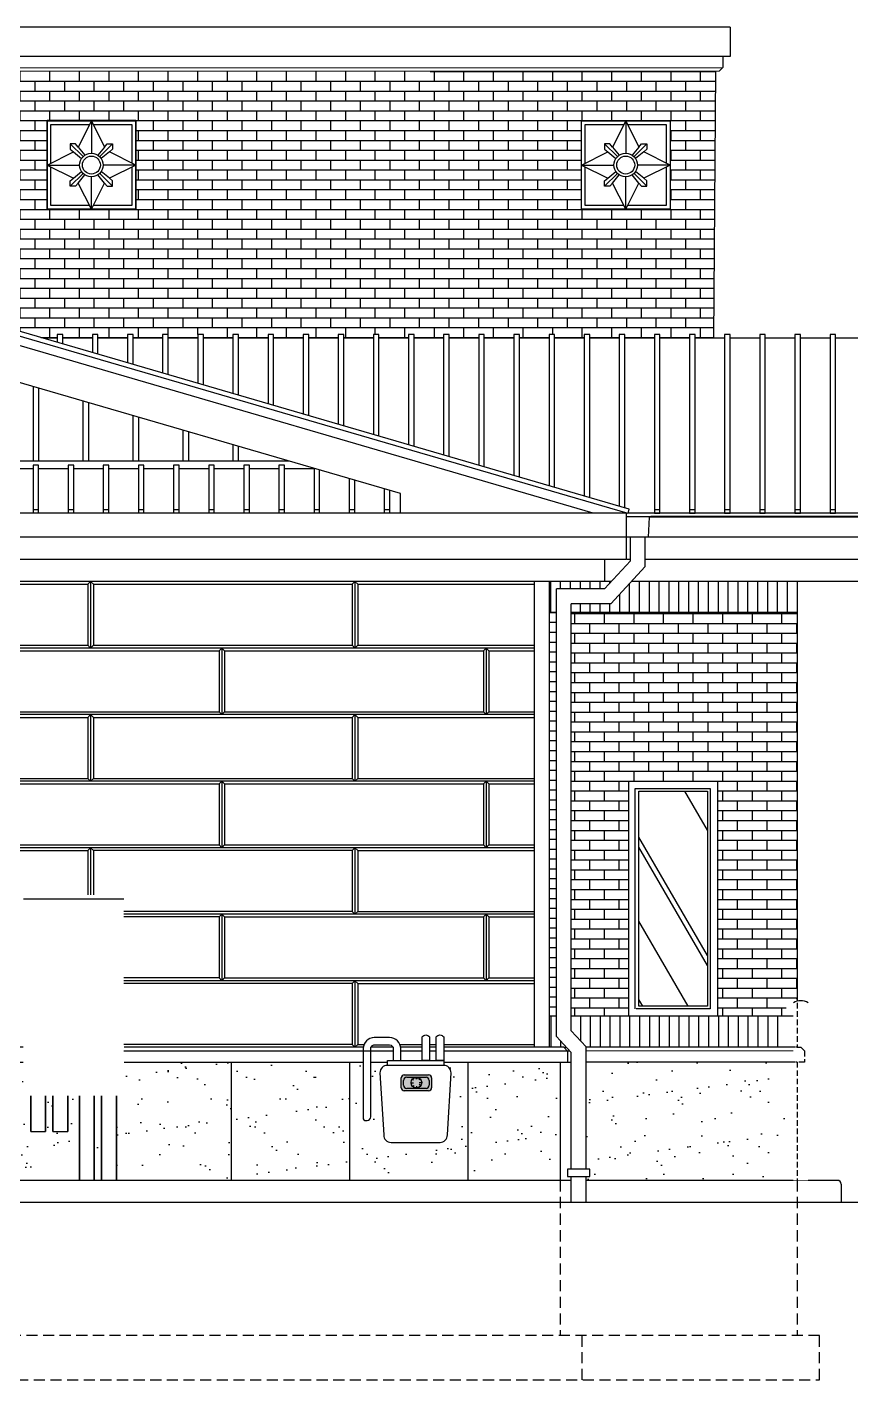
# Model space of a CAD drawing. Header units: inches. Extents: x -396 to 6197, y 197 to 563.
# Drawn here: x 5398 to 5620.8, y 197 to 563 of the extents above; entities that cross this region are included whole.
import ezdxf

# ---------------------------------------------------------------- set-up
doc = ezdxf.new("R2010")
doc.units = ezdxf.units.IN
doc.header["$LTSCALE"] = 24
doc.header["$MEASUREMENT"] = 0
doc.set_wipeout_variables(frame=1)
doc.linetypes.add('HIDDEN2', pattern=[0.1875, 0.125, -0.0625])
for name, color, linetype in [('A-GLAZ EXT', 1, 'Continuous'), ('A-LINE_01', 1, 'Continuous'), ('A-LINE_02', 2, 'Continuous'), ('A-LINE_03', 3, 'Continuous'), ('A-LINE_06', 6, 'Continuous'), ('A-LINE_08', 8, 'Continuous'), ('A-PATT BRCK', 252, 'Continuous'), ('A-PATT GLAZ', 252, 'Continuous'), ('A-PATT MEDN', 252, 'Continuous'), ('A-PATT NICHIHA', 252, 'Continuous'), ('A-PATT ROOF', 252, 'Continuous'), ('A-PATT STONE', 1, 'Continuous')]:
    doc.layers.add(name, color=color, linetype=linetype)

# ---------------------------------------------------------------- blocks, each defined once
blk = doc.blocks.new('medallion 01')
for p, q in [((11.97, 0), (11.97, -8.77)), ((9.71, -9.71), (6.26, -6.26)), ((6.26, -6.26), (6.26, -6.26)), ((8.4, -7.11), (10.19, -9.32)), ((15.55, -7.11), (13.76, -9.32)), ((14.24, -9.71), (17.69, -6.26)), ((7.11, -8.4), (9.32, -10.19)), ((16.84, -8.4), (14.63, -10.19)), ((0, -11.98), (8.77, -11.98)), ((9.71, -14.24), (6.26, -17.69)), ((9.71, -14.24), (6.26, -17.69)), ((7.11, -15.55), (9.32, -13.76)), ((7.11, -15.55), (9.32, -13.76)), ((8.4, -16.84), (10.19, -14.63)), ((8.4, -16.84), (10.19, -14.63)), ((15.55, -16.84), (13.76, -14.63)), ((15.55, -16.84), (13.76, -14.63)), ((14.24, -14.24), (17.69, -17.69)), ((14.24, -14.24), (17.69, -17.69)), ((16.84, -15.55), (14.63, -13.76)), ((16.84, -15.55), (14.63, -13.76)), ((23.95, -11.98), (15.17, -11.98)), ((11.97, -23.95), (11.97, -15.18))]:
    blk.add_line(p, q)
at = {"color": 1}
for p, q in [((11.97, 0), (8.4, -7.11)), ((11.97, 0), (15.55, -7.11)), ((0, -11.98), (7.11, -8.4)), ((23.95, -11.98), (16.84, -8.4)), ((0, -11.98), (7.11, -15.55)), ((23.95, -11.98), (16.84, -15.55)), ((11.97, -23.95), (8.4, -16.84)), ((11.97, -23.95), (15.55, -16.84))]:
    blk.add_line(p, q, dxfattribs=at)
blk.add_lwpolyline([(0, 0), (23.95, 0), (23.95, -23.95), (0, -23.95)], close=True)
for points in [[(1.03, -11.46), (1.03, -1.03), (11.46, -1.03)], [(12.49, -1.03), (22.92, -1.03), (22.92, -11.46)], [(11.46, -22.92), (1.03, -22.92), (1.03, -12.49)], [(22.92, -12.49), (22.92, -22.92), (12.49, -22.92)]]:
    blk.add_lwpolyline(points)
for points in [[(8.4, -7.11), (7.71, -6.26), (6.26, -6.26), (6.26, -7.71), (7.11, -8.4)], [(15.55, -7.11), (16.24, -6.26), (17.69, -6.26), (17.69, -7.71), (16.84, -8.4)], [(8.4, -16.84), (7.71, -17.69), (6.26, -17.69), (6.26, -16.24), (7.11, -15.55)], [(15.55, -16.84), (16.24, -17.69), (17.69, -17.69), (17.69, -16.24), (16.84, -15.55)]]:
    blk.add_lwpolyline(points, dxfattribs=at)
for radius in [3.2, 2.43]:
    blk.add_circle((11.97, -11.98), radius)
blk.add_circle((11.97, -11.98), 3.2, dxfattribs=at)
blk = doc.blocks.new('gas meter')
at = {"color": 8}
for p, q in [((-3.9, 14.77), (-3.9, 17.42)), ((-3.23, 15.44), (-3.23, 16.75)), ((-3.06, 18.26), (3.5, 18.26)), ((-2.39, 17.59), (2.84, 17.59)), ((-1.2, 16.08), (-0.57, 16.08)), ((-0.57, 16.81), (-0.9, 17.08)), ((-0.43, 15.36), (-0.72, 15.06)), ((-0.03, 17.59), (0.09, 17.27)), ((0.09, 17.27), (0.4, 17.27)), ((0.22, 15.18), (0.22, 14.71)), ((0.23, 17.58), (0.23, 17.11)), ((0.4, 17.27), (0.51, 17.58)), ((1.18, 17.23), (0.89, 16.93)), ((1, 16.15), (1.62, 16.15)), ((1.33, 15.35), (1.01, 15.61)), ((3.68, 16.75), (3.68, 15.44)), ((4.34, 17.42), (4.34, 14.77)), ((3.5, 13.93), (-3.06, 13.93)), ((2.84, 14.6), (-2.39, 14.6))]:
    blk.add_line(p, q, dxfattribs=at)
for points in [[(-13.45, 5.88), (-13.13, 5.88, 0.414214), (-12.13, 6.88), (-12.13, 25.39, -0.416264), (-11.12, 26.39), (-7.4, 26.35), (-7.02, 26.35, -0.414214), (-6.02, 25.35), (-6.02, 22.17), (-4.02, 22.17), (-4.02, 24.94), (-4.02, 25.35, 0.414214), (-7.02, 28.35), (-11.17, 28.35, 0.413804), (-14.17, 25.35), (-14.2, 6.64, 0.414623)], [(3.81, 28.51), (3.81, 22.17), (1.76, 22.17), (1.76, 28.51, -0.52731)], [(7.62, 28.51), (7.62, 22.17), (5.58, 22.17), (5.58, 28.51, -0.52731)], [(-6.62, 0), (6.62, 0, 0.414214), (8.62, 2), (9.62, 18.81, 0.414214), (7.62, 20.81), (-7.62, 20.81, 0.414214), (-9.62, 18.81), (-8.62, 2, 0.414214)]]:
    blk.add_lwpolyline(points, format="xyb", close=True)
blk.add_lwpolyline([(7.62, 20.81), (-7.62, 20.81), (-7.62, 22.17), (7.62, 22.17)], close=True)
blk.add_circle((0.22, 16.15), 1.44, dxfattribs=at)
for centre, start, end in [((-3.06, 17.42), 90, 180), ((-3.06, 14.77), 180, 270), ((-2.39, 16.75), 90, 180), ((-2.39, 15.44), 180, 270), ((2.84, 16.75), 0, 90), ((2.84, 15.44), 270, 0), ((3.5, 17.42), 0, 90), ((3.5, 14.77), 270, 0)]:
    blk.add_arc(centre, 0.84, start, end, dxfattribs=at)

msp = doc.modelspace()

# ---------------------------------------------------------------- hatches: boundary and pattern name
at = {"layer": 'A-PATT BRCK'}
h = msp.add_hatch(dxfattribs=at)
h.set_pattern_fill('AR-BRSTD', color=256)
h.set_pattern_definition([(0, (5488.1693, 551.0515), (0, 2.667), []), (90, (5488.1693, 551.0515), (-4, 2.667), [2.667, -2.667])])
h.paths.add_polyline_path([(5584.17, 551.07), (5392.17, 551.03), (5392.17, 481.83), (5402.33, 478.87), (5406.17, 478.87), (5406.17, 479.87), (5407.67, 479.87), (5407.67, 478.87), (5415.67, 478.87), (5415.67, 479.87), (5417.17, 479.87), (5417.17, 478.87), (5425.17, 478.87), (5425.17, 479.87), (5426.67, 479.87), (5426.67, 478.87), (5434.67, 478.87), (5434.67, 479.87), (5436.17, 479.87), (5436.17, 478.87), (5444.17, 478.87), (5444.17, 479.87), (5445.67, 479.87), (5445.67, 478.87), (5453.67, 478.87), (5453.67, 479.87), (5455.17, 479.87), (5455.17, 478.87), (5463.17, 478.87), (5463.17, 479.87), (5464.67, 479.87), (5464.67, 478.87), (5472.67, 478.87), (5472.67, 479.87), (5474.17, 479.87), (5474.17, 478.87), (5482.17, 478.87), (5482.17, 479.87), (5483.67, 479.87), (5483.67, 478.87), (5491.67, 478.87), (5491.67, 479.87), (5493.17, 479.87), (5493.17, 478.87), (5501.17, 478.87), (5501.17, 479.87), (5502.67, 479.87), (5502.67, 478.87), (5510.67, 478.87), (5510.67, 479.87), (5512.17, 479.87), (5512.17, 478.87), (5520.17, 478.87), (5520.17, 479.87), (5521.67, 479.87), (5521.67, 478.87), (5529.67, 478.87), (5529.67, 479.87), (5531.17, 479.87), (5531.17, 478.87), (5539.17, 478.87), (5539.17, 479.87), (5540.67, 479.87), (5540.67, 478.87), (5548.67, 478.87), (5548.67, 479.87), (5550.17, 479.87), (5550.17, 478.87), (5558.17, 478.87), (5558.17, 479.87), (5559.67, 479.87), (5559.67, 478.87), (5567.67, 478.87), (5567.67, 479.87), (5569.17, 479.87), (5569.17, 478.87), (5577.17, 478.87), (5577.17, 479.87), (5578.67, 479.87), (5578.67, 478.87), (5583.67, 478.87)])
h.paths.add_polyline_path([(5547.91, 537.73), (5571.91, 537.73), (5571.91, 513.73), (5547.91, 513.73)], flags=16)
h.paths.add_polyline_path([(5547.94, 525.7), (5548.96, 526.22), (5548.96, 536.65), (5559.4, 536.65), (5559.91, 537.68), (5559.91, 537.68), (5560.43, 536.65), (5570.86, 536.65), (5570.86, 526.22), (5571.89, 525.7), (5570.86, 525.19), (5570.86, 514.75), (5560.43, 514.75), (5559.91, 513.73), (5559.4, 514.75), (5548.96, 514.75), (5548.96, 525.19)], flags=0)
h.paths.add_polyline_path([(5557.25, 527.49), (5555.05, 529.28), (5554.2, 529.96), (5554.2, 531.42), (5555.65, 531.42), (5556.34, 530.57), (5558.13, 528.36, -0.304326), (5561.69, 528.36), (5563.48, 530.57), (5564.17, 531.42), (5565.63, 531.42), (5565.63, 529.96), (5564.78, 529.28), (5562.57, 527.49, -0.148808), (5563.11, 525.7, -0.148808), (5562.57, 523.92), (5564.78, 522.13), (5565.63, 521.44), (5565.63, 519.99), (5565.63, 519.99), (5564.17, 519.99), (5563.48, 520.84), (5561.69, 523.05, -0.304326), (5558.13, 523.05), (5556.34, 520.84), (5555.65, 519.99), (5554.2, 519.99), (5554.2, 519.99), (5554.2, 521.44), (5555.05, 522.13), (5557.25, 523.92, -0.148781), (5556.71, 525.7, -0.148808)], flags=0)
h.paths.add_polyline_path([(5562.34, 525.7, -1), (5557.48, 525.7, -1)], flags=0)
h.paths.add_polyline_path([(5427.4, 513.73), (5403.4, 513.73), (5403.4, 537.73), (5427.4, 537.73)], flags=16)
h.paths.add_polyline_path([(5427.37, 525.7), (5426.34, 525.19), (5426.34, 514.75), (5415.91, 514.75), (5415.4, 513.73), (5414.88, 514.75), (5404.45, 514.75), (5404.45, 525.19), (5403.42, 525.7), (5404.45, 526.22), (5404.45, 536.65), (5414.88, 536.65), (5415.4, 537.68), (5415.4, 537.68), (5415.91, 536.65), (5426.34, 536.65), (5426.34, 526.22)], flags=0)
h.paths.add_polyline_path([(5418.05, 523.92), (5420.26, 522.13), (5421.11, 521.44), (5421.11, 519.99), (5421.11, 519.99), (5419.66, 519.99), (5418.97, 520.84), (5417.18, 523.05, -0.304326), (5413.61, 523.05), (5411.82, 520.84), (5411.13, 519.99), (5409.68, 519.99), (5409.68, 519.99), (5409.68, 521.44), (5410.53, 522.13), (5412.74, 523.92, -0.148781), (5412.2, 525.7, -0.148808), (5412.74, 527.49), (5410.53, 529.28), (5409.68, 529.96), (5409.68, 531.42), (5411.13, 531.42), (5411.82, 530.57), (5413.61, 528.36, -0.304326), (5417.18, 528.36), (5418.97, 530.57), (5419.66, 531.42), (5421.11, 531.42), (5421.11, 529.96), (5420.26, 529.28), (5418.05, 527.49, -0.148808), (5418.6, 525.7, -0.148808)], flags=0)
h.paths.add_polyline_path([(5412.97, 525.7, -1), (5417.83, 525.7, -1)], flags=0)
at = {"layer": 'A-PATT BRCK', "linetype": 'HIDDEN2'}
h = msp.add_hatch(dxfattribs=at)
h.set_pattern_fill('AR-BRSTD', color=256)
h.set_pattern_definition([(0, (5606.3109, 404.657), (0, 2.667), []), (90, (5606.311, 404.657), (-4, 2.667), [2.667, -2.667])])
h.paths.add_polyline_path([(5541.17, 404.66), (5539.17, 404.66), (5539.17, 295.41), (5541.17, 295.41)])
h = msp.add_hatch(dxfattribs=at)
h.set_pattern_fill('AR-BRSTD', color=256)
h.set_pattern_definition([(0, (5782.1693, 287.032), (0, 2.667), []), (90, (5782.1693, 287.032), (-4, 2.667), [2.667, -2.667])])
h.paths.add_polyline_path([(5606.31, 404.66), (5545.17, 404.66), (5545.17, 295.41), (5560.74, 295.41), (5560.74, 359.04), (5584.74, 359.04), (5584.74, 295.41), (5603.31, 295.41), (5603.31, 299.03, -0.162278), (5606.31, 300.03)])
at = {"layer": 'A-PATT GLAZ'}
h = msp.add_hatch(dxfattribs=at)
h.set_pattern_fill('GLASS_3', color=256, scale=4, angle=75, pattern_type=2)
h.set_pattern_definition([(120, (0.06, 6e-13), (-62.3538, -36), []), (120, (-4.58, 1.242), (-27.71281, -16), []), (120, (-6.9, 1.86), (-62.0074, -35.8), []), (120, (-4.965, 1.346), (-62.1806, -35.9), []), (120, (-3.806, 1.035), (-62.3538, -36), []), (120, (-8.44, 2.28), (-62.3538, -36), []), (120, (-11.534, 3.106), (-62.3538, -36), []), (120, (-7.67, 2.07), (-62.7002, -36.2), []), (120, (-2.26, 0.62), (-62.3538, -36), []), (120, (-1.1, 0.31), (-62.3538, -36), []), (120, (-5.74, 1.55), (-62.3538, -36), []), (120, (-3.03, 0.83), (-65.8179, -38), []), (120, (-1.874, 0.52), (-51.9615, -30), []), (120, (-3.61, 0.98), (-62.3538, -36), []), (120, (-2.07, 0.57), (-124.7077, -72), []), (120, (-2.65, 0.725), (-62.3538, -36), []), (120, (-2.84, 0.78), (-62.3538, -36), []), (120, (-9.6, 2.59), (-62.3538, -36), []), (120, (-3.806, 1.035), (-62.3538, -36), []), (120, (-1.295, 0.36), (-62.3538, -36), []), (120, (-2.84, 0.78), (-62.3538, -36), [])])
h.paths.add_polyline_path([(5086.73, 356.28), (5066.98, 356.28), (5066.97, 289.84), (5086.72, 289.84)])
h.paths.add_polyline_path([(5110.22, 356.28), (5090.23, 356.28), (5090.23, 289.84), (5110.23, 289.84)])
h.paths.add_polyline_path([(5133.47, 356.28), (5113.73, 356.28), (5113.73, 289.84), (5133.48, 289.84)])
h.paths.add_polyline_path([(5581.99, 356.29), (5563.49, 356.29), (5563.49, 298.16), (5581.99, 298.16)])
at = {"layer": 'A-PATT STONE'}
h = msp.add_hatch(dxfattribs=at)
h.set_pattern_fill('AR-SAND', color=256, scale=6)
h.set_pattern_definition([(37.5, (0, 78.375), (-0.37796, 11.560943), [0, -9.12, 0, -10.2, 0, -9.75]), (7.5, (0, 78.375), (10.61866, 16.932876), [0, -4.92, 0, -8.22, 0, -3.15]), (327.5, (-7.38, 78.375), (18.684851, 0.033954), [0, -3, 0, -10.8, 0, -14.1]), (317.5, (-7.38, 78.375), (18.03676, 5.266053), [0, -1.5, 0, -7.08, 0, -8.1])])
h.paths.add_polyline_path([(5234.26, 283.02), (5008.17, 283.02), (5008.17, 251.03), (5234.26, 251.03)])
h.paths.add_polyline_path([(5388.71, 283.02), (5274.26, 283.02), (5274.26, 251.03), (5388.71, 251.03)])
edge = h.paths.add_edge_path()
edge.add_line((5499.18, 276.08), (5499.18, 278.73))
edge.add_arc((5500.02, 278.73), 0.84, 90, 180, ccw=False)
edge.add_line((5500.02, 279.57), (5506.58, 279.57))
edge.add_arc((5506.58, 278.73), 0.84, 0, 90, ccw=False)
edge.add_line((5507.42, 278.73), (5507.42, 276.08))
edge.add_arc((5506.58, 276.08), 0.84, -90, 0, ccw=False)
edge.add_line((5506.58, 275.24), (5500.02, 275.24))
edge.add_arc((5500.02, 276.08), 0.84, 180, 270, ccw=False)
h = msp.add_hatch(dxfattribs=at)
h.set_pattern_fill('AR-SAND', color=256, scale=6)
h.paths.add_polyline_path([(5453.21, 283.02), (5424.17, 283.02), (5424.17, 273.9), (5422.17, 273.9), (5422.17, 251.03), (5453.21, 251.03)])
h.paths.add_polyline_path([(5412.17, 273.9), (5408.99, 273.9), (5408.99, 264.21), (5404.99, 264.21), (5404.99, 273.9), (5402.99, 273.9), (5402.99, 264.21), (5398.99, 264.21), (5398.99, 273.9), (5396.99, 273.9), (5396.99, 283.02), (5389.21, 283.02), (5389.21, 251.03), (5412.17, 251.03)])
h.paths.add_polyline_path([(5418.17, 273.9), (5416.17, 273.9), (5416.17, 251.03), (5418.17, 251.03)])
h = msp.add_hatch(dxfattribs=at)
h.set_pattern_fill('AR-SAND', color=256, scale=6)
h.paths.add_polyline_path([(5485.21, 283.02), (5453.21, 283.02), (5453.21, 251.03), (5485.21, 251.03)])
h.paths.add_polyline_path([(5517.21, 283.02), (5510.7, 283.02), (5510.7, 282.13, -0.414214), (5512.7, 280.13), (5511.7, 263.31, -0.414214), (5509.7, 261.31), (5496.45, 261.31, -0.414214), (5494.45, 263.31), (5493.45, 280.13, -0.414214), (5495.45, 282.13), (5495.45, 283.02), (5490.95, 283.02), (5490.95, 268.2, -0.414214), (5489.95, 267.2), (5489.62, 267.2, -0.414623), (5488.87, 267.95), (5488.9, 283.02), (5485.21, 283.02), (5485.21, 251.03), (5517.21, 251.03)])
h.paths.add_polyline_path([(5542.17, 283.02), (5517.21, 283.02), (5517.21, 251.03), (5542.17, 251.03)])
h = msp.add_hatch(dxfattribs=at)
h.set_pattern_fill('AR-SAND', color=256, scale=6)
h.set_pattern_definition([(37.5, (0, 69.592), (-0.37796, 11.560943), [0, -9.12, 0, -10.2, 0, -9.75]), (7.5, (0, 69.592), (10.61866, 16.932876), [0, -4.92, 0, -8.22, 0, -3.15]), (327.5, (-7.38, 69.592), (18.684851, 0.033954), [0, -3, 0, -10.8, 0, -14.1]), (317.5, (-7.38, 69.592), (18.03676, 5.266053), [0, -1.5, 0, -7.08, 0, -8.1])])
h.paths.add_polyline_path([(5603.31, 251.03), (5603.31, 283.03), (5549.2, 283.03), (5549.2, 251.03)])

# ---------------------------------------------------------------- linework, layer by layer
at = {"layer": 'A-GLAZ EXT'}
msp.add_lwpolyline([(5562.45, 297.41), (5562.45, 357.04), (5582.74, 357.04), (5582.74, 297.41), (5562.74, 297.41)], dxfattribs=at)
at = {"layer": 'A-GLAZ EXT', "color": 8}
msp.add_lwpolyline([(5563.49, 298.16), (5563.49, 356.29), (5581.99, 356.29), (5581.99, 298.16)], close=True, dxfattribs=at)
at = {"layer": 'A-LINE_01'}
for p, q in [((5588.17, 563.03), (5388.17, 563.03)), ((5588.17, 563.03), (5588.17, 555.07)), ((5588.17, 555.07), (5388.17, 555.03)), ((5586.17, 555.07), (5586.17, 552.07)), ((5585.17, 551.07), (5391.17, 551.03)), ((5584.17, 551.07), (5583.67, 478.87)), ((5585.17, 551.07), (5586.17, 552.07)), ((5498.98, 436.8), (5272.12, 502.97)), ((5399.62, 465.78), (5399.62, 445.55)), ((5401.12, 465.34), (5401.12, 445.55)), ((5413.12, 461.84), (5413.12, 445.55)), ((5414.62, 461.4), (5414.62, 445.55)), ((5426.62, 457.9), (5426.62, 445.55)), ((5428.12, 457.47), (5428.12, 445.55)), ((5440.12, 453.97), (5440.12, 445.55)), ((5441.62, 453.53), (5441.62, 445.55)), ((5453.62, 450.03), (5453.62, 445.55)), ((5455.12, 449.59), (5455.12, 445.55)), ((5498.98, 431.55), (5498.98, 436.8)), ((6095.17, 431.55), (5560.58, 431.55)), ((5561.17, 418.63), (5561.17, 425.03)), ((5565.17, 417.07), (5565.17, 425.03)), ((5554.17, 411.03), (5561.17, 418.63)), ((5561.17, 419.03), (5560.17, 419.03)), ((5751.31, 419.02), (5565.17, 419.03)), ((5555.92, 407.03), (5565.17, 417.07)), ((5554.17, 411.03), (5541.17, 411.03)), ((5541.17, 289.93), (5541.17, 411.03)), ((5556.01, 413.03), (5554.17, 413.03)), ((5751.31, 413.02), (5561.45, 413.03)), ((5555.92, 407.03), (5545.17, 407.03)), ((5545.17, 291.49), (5545.17, 407.03)), ((5545.17, 285.59), (5541.17, 289.93)), ((5549.2, 287.12), (5545.17, 291.49)), ((5545.17, 254.03), (5545.17, 285.59)), ((5549.2, 254.03), (5549.2, 287.12)), ((5398.99, 264.21), (5402.99, 264.21)), ((5404.99, 264.21), (5408.99, 264.21)), ((5545.14, 251.03), (4999.2, 251.03)), ((5545.2, 245.03), (5545.2, 252.03)), ((5549.2, 245.03), (5549.2, 252.03)), ((5617.17, 251.03), (5549.2, 251.03)), ((5618.17, 250.03), (5618.17, 245.03))]:
    msp.add_line(p, q, dxfattribs=at)
at = {"layer": 'A-LINE_01', "linetype": 'HIDDEN2'}
for p, q in [((5542.17, 251.03), (5542.17, 209.03)), ((5606.31, 251.03), (5606.31, 209.03)), ((5612.31, 209.03), (4954.31, 209.03)), ((5548.17, 197.03), (5548.17, 209.03)), ((5612.31, 197.03), (5612.31, 209.03)), ((4954.31, 197.03), (5612.31, 197.03))]:
    msp.add_line(p, q, dxfattribs=at)
at = {"layer": 'A-LINE_01'}
for points in [[(5403.4, 513.73), (5427.4, 513.73), (5427.4, 537.73), (5403.4, 537.73)], [(5571.91, 513.73), (5547.91, 513.73), (5547.91, 537.73), (5571.91, 537.73)], [(5550.2, 254.03), (5544.2, 254.03), (5544.2, 252.03), (5550.2, 252.03)]]:
    msp.add_lwpolyline(points, close=True, dxfattribs=at)
msp.add_lwpolyline([(5560.07, 430.61), (5566.66, 430.61), (5566.66, 430.42), (5566.23, 430.42), (5565.96, 425.03), (5560.07, 425.03)], dxfattribs=at)
at = {"layer": 'A-LINE_01', "linetype": 'HIDDEN2', "ltscale": 0.5}
msp.add_lwpolyline([(5606.31, 299.03), (5606.31, 287.03), (5607.31, 287.03), (5608.31, 286.03), (5608.31, 283.03), (5606.31, 283.03), (5606.31, 251.03)], dxfattribs=at)
at = {"layer": 'A-LINE_01'}
msp.add_arc((5617.17, 250.03), 1, 0, 90, dxfattribs=at)
at = {"layer": 'A-LINE_02'}
for p, q in [((5560.55, 431.41), (5272.12, 515.53)), ((5551.14, 431.55), (5272.12, 512.93)), ((5406.17, 478.87), (5402.33, 478.87)), ((5415.67, 478.87), (5407.67, 478.87)), ((5425.17, 478.87), (5417.17, 478.87)), ((5434.67, 478.87), (5426.67, 478.87)), ((5444.17, 478.87), (5436.17, 478.87)), ((5453.67, 478.87), (5445.67, 478.87)), ((5463.17, 478.87), (5455.17, 478.87)), ((5472.67, 478.87), (5464.67, 478.87)), ((5482.17, 478.87), (5474.17, 478.87)), ((5491.67, 478.87), (5483.67, 478.87)), ((5501.17, 478.87), (5493.17, 478.87)), ((5510.67, 478.87), (5502.67, 478.87)), ((5520.17, 478.87), (5512.17, 478.87)), ((5529.67, 478.87), (5521.67, 478.87)), ((5539.17, 478.87), (5531.17, 478.87)), ((5548.67, 478.87), (5540.67, 478.87)), ((5558.17, 478.87), (5550.17, 478.87)), ((5567.67, 478.87), (5559.67, 478.87)), ((5577.17, 478.87), (5569.17, 478.87)), ((5586.67, 478.87), (5578.67, 478.87)), ((5596.17, 478.87), (5588.17, 478.87)), ((5605.67, 478.87), (5597.67, 478.87)), ((5615.17, 478.87), (5607.17, 478.87)), ((5624.67, 478.87), (5616.67, 478.87)), ((5468.98, 445.55), (5075.25, 445.55)), ((5399.62, 443.55), (5391.62, 443.55)), ((5409.12, 443.55), (5401.12, 443.55)), ((5418.62, 443.55), (5410.62, 443.55)), ((5428.12, 443.55), (5420.12, 443.55)), ((5437.62, 443.55), (5429.62, 443.55)), ((5447.12, 443.55), (5439.12, 443.55)), ((5456.62, 443.55), (5448.62, 443.55)), ((5466.12, 443.55), (5458.12, 443.55)), ((5475.62, 443.55), (5467.62, 443.55)), ((5560.07, 431.55), (5272.17, 431.55)), ((5560.07, 431.55), (5560.07, 419.03)), ((6095.17, 430.61), (5566.66, 430.61)), ((5560.07, 425.06), (5272.17, 425.06)), ((6095.17, 425.03), (5565.96, 425.03)), ((5560.07, 419.03), (5272.17, 419.03)), ((5554.17, 419.03), (5554.17, 413.03)), ((5554.17, 413.03), (5272.17, 413.03)), ((5606.31, 413.03), (5606.31, 299.5)), ((5541.17, 404.66), (5539.17, 404.66)), ((5606.31, 404.66), (5545.17, 404.66)), ((5541.17, 295.41), (5539.17, 295.41)), ((5605.25, 295.41), (5545.17, 295.41)), ((5543.17, 287.02), (5543.86, 287.02)), ((5605.25, 287.03), (5549.2, 287.03)), ((5544.17, 283.02), (5545.17, 283.02)), ((5605.25, 283.03), (5549.2, 283.03))]:
    msp.add_line(p, q, dxfattribs=at)
at = {"layer": 'A-LINE_03'}
for p, q in [((5539.17, 413.03), (5539.17, 287.02)), ((5488.92, 287.02), (5274.26, 287.02)), ((5496.99, 287.02), (5491, 287.02)), ((5504.84, 287.02), (5499.03, 287.02)), ((5508.65, 287.02), (5506.89, 287.02)), ((5543.17, 287.02), (5510.7, 287.02)), ((5543.17, 287.02), (5544.17, 286.02)), ((5544.17, 286.02), (5544.17, 283.02)), ((5274.26, 283.02), (5488.9, 283.02)), ((5490.95, 283.02), (5495.45, 283.02)), ((5510.7, 283.02), (5544.17, 283.02)), ((5542.17, 283.02), (5542.17, 251.03))]:
    msp.add_line(p, q, dxfattribs=at)
msp.add_lwpolyline([(5560.74, 295.41), (5560.74, 359.04), (5584.74, 359.04), (5584.74, 295.41)], close=True, dxfattribs=at)
at = {"layer": 'A-LINE_06'}
msp.add_line((6197.09, 245.03), (4839.33, 245.03), dxfattribs=at)
at = {"layer": 'A-LINE_08'}
for p, q in [((5390.17, 552.03), (5586.17, 552.07)), ((5560.86, 432.63), (5272.12, 516.85)), ((5560.56, 431.43), (5560.86, 432.65)), ((6095.17, 430.42), (5566.66, 430.42)), ((5504.84, 286.02), (5499.05, 286.02)), ((5508.65, 286.02), (5506.89, 286.02)), ((5544.77, 286.02), (5510.7, 286.02)), ((5608.31, 286.03), (5549.2, 286.02)), ((5453.21, 283.03), (5453.21, 251.03)), ((5485.21, 283.03), (5485.21, 251.03)), ((5517.21, 283.03), (5517.21, 251.03))]:
    msp.add_line(p, q, dxfattribs=at)
at = {"layer": 'A-PATT BRCK', "linetype": 'Continuous'}
for p, q in [((5539.64, 404.66), (5539.64, 413.03)), ((5542.3, 411.03), (5542.3, 413.03)), ((5544.97, 411.03), (5544.97, 413.03)), ((5547.64, 411.03), (5547.64, 413.03)), ((5550.3, 411.03), (5550.3, 413.03)), ((5552.97, 411.03), (5552.97, 413.03)), ((5555.64, 412.63), (5555.64, 413.03)), ((5560.97, 404.66), (5560.97, 412.51)), ((5563.64, 404.66), (5563.64, 413.03)), ((5566.31, 404.66), (5566.31, 413.03)), ((5568.97, 404.66), (5568.97, 413.03)), ((5571.64, 404.66), (5571.64, 413.03)), ((5574.31, 404.66), (5574.31, 413.03)), ((5576.97, 404.66), (5576.97, 413.03)), ((5579.64, 404.66), (5579.64, 413.03)), ((5582.31, 404.66), (5582.31, 413.03)), ((5584.97, 404.66), (5584.97, 413.03)), ((5587.64, 404.66), (5587.64, 413.03)), ((5590.31, 404.66), (5590.31, 413.03)), ((5592.98, 404.66), (5592.98, 413.03)), ((5595.64, 404.66), (5595.64, 413.03)), ((5598.31, 404.66), (5598.31, 413.03)), ((5600.98, 404.66), (5600.98, 413.03)), ((5603.64, 404.66), (5603.64, 413.03)), ((5547.64, 404.66), (5547.64, 407.03)), ((5550.3, 404.66), (5550.3, 407.03)), ((5552.97, 404.66), (5552.97, 407.03)), ((5555.64, 404.66), (5555.64, 407.03)), ((5558.3, 404.66), (5558.3, 409.62)), ((5539.64, 295.41), (5539.64, 287.03)), ((5547.64, 295.41), (5547.64, 288.81)), ((5550.3, 295.41), (5550.3, 287.03)), ((5552.97, 295.41), (5552.97, 287.03)), ((5555.64, 295.41), (5555.64, 287.03)), ((5558.3, 295.41), (5558.3, 287.03)), ((5560.97, 295.41), (5560.97, 287.03)), ((5563.64, 295.41), (5563.64, 287.03)), ((5566.31, 295.41), (5566.31, 287.03)), ((5568.97, 295.41), (5568.97, 287.03)), ((5571.64, 295.41), (5571.64, 287.03)), ((5574.31, 295.41), (5574.31, 287.03)), ((5576.97, 295.41), (5576.97, 287.03)), ((5579.64, 295.41), (5579.64, 287.03)), ((5582.31, 295.41), (5582.31, 287.03)), ((5584.97, 295.41), (5584.97, 287.03)), ((5587.64, 295.41), (5587.64, 287.03)), ((5590.31, 295.41), (5590.31, 287.03)), ((5592.98, 295.41), (5592.98, 287.03)), ((5595.64, 295.41), (5595.64, 287.03)), ((5598.31, 295.41), (5598.31, 287.03)), ((5600.98, 295.41), (5600.98, 287.03)), ((5542.3, 288.7), (5542.3, 287.03))]:
    msp.add_line(p, q, dxfattribs=at)
at = {"layer": 'A-PATT NICHIHA'}
for p, q in [((5344.42, 412.28), (5414.42, 412.28)), ((5414.42, 412.28), (5415.17, 413.03)), ((5414.42, 412.28), (5415.17, 413.03)), ((5414.42, 412.28), (5414.42, 395.78)), ((5414.42, 412.28), (5414.42, 395.78)), ((5415.92, 412.28), (5415.17, 413.03)), ((5415.17, 413.03), (5415.17, 395.03)), ((5415.17, 413.03), (5415.17, 395.03)), ((5415.92, 412.28), (5415.17, 413.03)), ((5415.92, 412.28), (5415.92, 395.78)), ((5415.92, 412.28), (5415.92, 395.78)), ((5415.92, 412.28), (5485.92, 412.28)), ((5485.92, 412.28), (5486.67, 413.03)), ((5485.92, 412.28), (5486.67, 413.03)), ((5485.92, 412.28), (5485.92, 395.78)), ((5485.92, 412.28), (5485.92, 395.78)), ((5487.42, 412.28), (5486.67, 413.03)), ((5486.67, 413.03), (5486.67, 395.03)), ((5486.67, 413.03), (5486.67, 395.03)), ((5487.42, 412.28), (5486.67, 413.03)), ((5487.42, 412.28), (5487.42, 395.78)), ((5487.42, 412.28), (5487.42, 395.78)), ((5487.42, 412.28), (5535.17, 412.28)), ((5535.17, 413.03), (5535.17, 287.02)), ((5344.42, 395.78), (5414.42, 395.78)), ((5414.42, 395.78), (5415.17, 395.03)), ((5414.42, 395.78), (5415.17, 395.03)), ((5415.92, 395.78), (5415.17, 395.03)), ((5415.92, 395.78), (5415.17, 395.03)), ((5415.92, 395.78), (5485.92, 395.78)), ((5485.92, 395.78), (5486.67, 395.03)), ((5485.92, 395.78), (5486.67, 395.03)), ((5487.42, 395.78), (5486.67, 395.03)), ((5487.42, 395.78), (5486.67, 395.03)), ((5487.42, 395.78), (5535.17, 395.78)), ((5535.17, 395.03), (5009.17, 395.03)), ((5379.92, 394.28), (5449.92, 394.28)), ((5449.92, 394.28), (5450.67, 395.03)), ((5449.92, 394.28), (5450.67, 395.03)), ((5449.92, 394.28), (5449.92, 377.78)), ((5449.92, 394.28), (5449.92, 377.78)), ((5451.42, 394.28), (5450.67, 395.03)), ((5450.67, 395.03), (5450.67, 377.03)), ((5450.67, 395.03), (5450.67, 377.03)), ((5451.42, 394.28), (5450.67, 395.03)), ((5451.42, 394.28), (5451.42, 377.78)), ((5451.42, 394.28), (5451.42, 377.78)), ((5451.42, 394.28), (5521.42, 394.28)), ((5521.42, 394.28), (5522.17, 395.03)), ((5521.42, 394.28), (5522.17, 395.03)), ((5521.42, 394.28), (5521.42, 377.78)), ((5521.42, 394.28), (5521.42, 377.78)), ((5522.92, 394.28), (5522.17, 395.03)), ((5522.17, 395.03), (5522.17, 377.03)), ((5522.17, 395.03), (5522.17, 377.03)), ((5522.92, 394.28), (5522.17, 395.03)), ((5522.92, 394.28), (5522.92, 377.78)), ((5522.92, 394.28), (5522.92, 377.78)), ((5522.92, 394.28), (5535.17, 394.28)), ((5535.17, 377.03), (5136.17, 377.03)), ((5379.92, 377.78), (5449.92, 377.78)), ((5414.42, 376.28), (5415.17, 377.03)), ((5414.42, 376.28), (5415.17, 377.03)), ((5415.92, 376.28), (5415.17, 377.03)), ((5415.17, 377.03), (5415.17, 359.03)), ((5415.17, 377.03), (5415.17, 359.03)), ((5415.92, 376.28), (5415.17, 377.03)), ((5449.92, 377.78), (5450.67, 377.03)), ((5449.92, 377.78), (5450.67, 377.03)), ((5451.42, 377.78), (5450.67, 377.03)), ((5451.42, 377.78), (5450.67, 377.03)), ((5451.42, 377.78), (5521.42, 377.78)), ((5485.92, 376.28), (5486.67, 377.03)), ((5485.92, 376.28), (5486.67, 377.03)), ((5487.42, 376.28), (5486.67, 377.03)), ((5486.67, 377.03), (5486.67, 359.03)), ((5486.67, 377.03), (5486.67, 359.03)), ((5487.42, 376.28), (5486.67, 377.03)), ((5521.42, 377.78), (5522.17, 377.03)), ((5521.42, 377.78), (5522.17, 377.03)), ((5522.92, 377.78), (5522.17, 377.03)), ((5522.92, 377.78), (5522.17, 377.03)), ((5522.92, 377.78), (5535.17, 377.78)), ((5344.42, 376.28), (5414.42, 376.28)), ((5414.42, 376.28), (5414.42, 359.78)), ((5414.42, 376.28), (5414.42, 359.78)), ((5415.92, 376.28), (5415.92, 359.78)), ((5415.92, 376.28), (5415.92, 359.78)), ((5415.92, 376.28), (5485.92, 376.28)), ((5485.92, 376.28), (5485.92, 359.78)), ((5485.92, 376.28), (5485.92, 359.78)), ((5487.42, 376.28), (5487.42, 359.78)), ((5487.42, 376.28), (5487.42, 359.78)), ((5487.42, 376.28), (5535.17, 376.28)), ((5535.17, 359.03), (5136.17, 359.03)), ((5344.42, 359.78), (5414.42, 359.78)), ((5414.42, 359.78), (5415.17, 359.03)), ((5414.42, 359.78), (5415.17, 359.03)), ((5415.92, 359.78), (5415.17, 359.03)), ((5415.92, 359.78), (5415.17, 359.03)), ((5415.92, 359.78), (5485.92, 359.78)), ((5449.92, 358.28), (5450.67, 359.03)), ((5449.92, 358.28), (5450.67, 359.03)), ((5451.42, 358.28), (5450.67, 359.03)), ((5450.67, 359.03), (5450.67, 341.03)), ((5450.67, 359.03), (5450.67, 341.03)), ((5451.42, 358.28), (5450.67, 359.03)), ((5485.92, 359.78), (5486.67, 359.03)), ((5485.92, 359.78), (5486.67, 359.03)), ((5487.42, 359.78), (5486.67, 359.03)), ((5487.42, 359.78), (5486.67, 359.03)), ((5487.42, 359.78), (5535.17, 359.78)), ((5521.42, 358.28), (5522.17, 359.03)), ((5521.42, 358.28), (5522.17, 359.03)), ((5522.92, 358.28), (5522.17, 359.03)), ((5522.17, 359.03), (5522.17, 341.03)), ((5522.17, 359.03), (5522.17, 341.03)), ((5522.92, 358.28), (5522.17, 359.03)), ((5379.92, 358.28), (5449.92, 358.28)), ((5449.92, 358.28), (5449.92, 341.78)), ((5449.92, 358.28), (5449.92, 341.78)), ((5451.42, 358.28), (5451.42, 341.78)), ((5451.42, 358.28), (5451.42, 341.78)), ((5451.42, 358.28), (5521.42, 358.28)), ((5521.42, 358.28), (5521.42, 341.78)), ((5521.42, 358.28), (5521.42, 341.78)), ((5522.92, 358.28), (5522.92, 341.78)), ((5522.92, 358.28), (5522.92, 341.78)), ((5522.92, 358.28), (5535.17, 358.28)), ((5535.17, 341.03), (5136.17, 341.03)), ((5379.92, 341.78), (5449.92, 341.78)), ((5414.42, 340.28), (5415.17, 341.03)), ((5414.42, 340.28), (5415.17, 341.03)), ((5415.92, 340.28), (5415.17, 341.03)), ((5415.92, 340.28), (5415.17, 341.03)), ((5449.92, 341.78), (5450.67, 341.03)), ((5449.92, 341.78), (5450.67, 341.03)), ((5451.42, 341.78), (5450.67, 341.03)), ((5451.42, 341.78), (5450.67, 341.03)), ((5451.42, 341.78), (5521.42, 341.78)), ((5485.92, 340.28), (5486.67, 341.03)), ((5485.92, 340.28), (5486.67, 341.03)), ((5487.42, 340.28), (5486.67, 341.03)), ((5486.67, 341.03), (5486.67, 323.03)), ((5486.67, 341.03), (5486.67, 323.03)), ((5487.42, 340.28), (5486.67, 341.03)), ((5521.42, 341.78), (5522.17, 341.03)), ((5521.42, 341.78), (5522.17, 341.03)), ((5522.92, 341.78), (5522.17, 341.03)), ((5522.92, 341.78), (5522.17, 341.03)), ((5522.92, 341.78), (5535.17, 341.78)), ((5344.42, 340.28), (5414.42, 340.28)), ((5485.92, 340.28), (5415.92, 340.28)), ((5485.92, 340.28), (5485.92, 323.78)), ((5485.92, 340.28), (5485.92, 323.78)), ((5487.42, 340.28), (5487.42, 323.78)), ((5487.42, 340.28), (5487.42, 323.78)), ((5487.42, 340.28), (5535.17, 340.28)), ((5449.92, 322.28), (5450.67, 323.03)), ((5449.92, 322.28), (5450.67, 323.03)), ((5449.92, 322.28), (5449.92, 305.78)), ((5449.92, 322.28), (5449.92, 305.78)), ((5451.42, 322.28), (5450.67, 323.03)), ((5450.67, 323.03), (5450.67, 305.03)), ((5450.67, 323.03), (5450.67, 305.03)), ((5451.42, 322.28), (5450.67, 323.03)), ((5451.42, 322.28), (5451.42, 305.78)), ((5451.42, 322.28), (5451.42, 305.78)), ((5451.42, 322.28), (5521.42, 322.28)), ((5485.92, 323.78), (5486.67, 323.03)), ((5485.92, 323.78), (5486.67, 323.03)), ((5487.42, 323.78), (5486.67, 323.03)), ((5487.42, 323.78), (5486.67, 323.03)), ((5487.42, 323.78), (5535.17, 323.78)), ((5521.42, 322.28), (5522.17, 323.03)), ((5521.42, 322.28), (5522.17, 323.03)), ((5521.42, 322.28), (5521.42, 305.78)), ((5521.42, 322.28), (5521.42, 305.78)), ((5522.92, 322.28), (5522.17, 323.03)), ((5522.17, 323.03), (5522.17, 305.03)), ((5522.17, 323.03), (5522.17, 305.03)), ((5522.92, 322.28), (5522.17, 323.03)), ((5522.92, 322.28), (5522.92, 305.78)), ((5522.92, 322.28), (5522.92, 305.78)), ((5522.92, 322.28), (5535.17, 322.28)), ((5449.92, 305.78), (5450.67, 305.03)), ((5449.92, 305.78), (5450.67, 305.03)), ((5451.42, 305.78), (5450.67, 305.03)), ((5451.42, 305.78), (5450.67, 305.03)), ((5451.42, 305.78), (5521.42, 305.78)), ((5485.92, 304.27), (5486.67, 305.02)), ((5485.92, 304.27), (5486.67, 305.02)), ((5485.92, 304.27), (5485.92, 287.77)), ((5485.92, 304.27), (5485.92, 287.77)), ((5487.42, 304.27), (5486.67, 305.02)), ((5486.67, 305.02), (5486.67, 287.02)), ((5486.67, 305.02), (5486.67, 287.02)), ((5487.42, 304.27), (5486.67, 305.02)), ((5487.42, 304.27), (5487.42, 287.77)), ((5487.42, 304.27), (5487.42, 287.77)), ((5487.42, 304.27), (5535.17, 304.27)), ((5521.42, 305.78), (5522.17, 305.03)), ((5521.42, 305.78), (5522.17, 305.03)), ((5522.92, 305.78), (5522.17, 305.03)), ((5522.92, 305.78), (5522.17, 305.03)), ((5522.92, 305.78), (5535.17, 305.78)), ((5485.92, 287.77), (5486.67, 287.02)), ((5485.92, 287.77), (5486.67, 287.02)), ((5487.42, 287.77), (5486.67, 287.02)), ((5487.42, 287.77), (5486.67, 287.02)), ((5487.42, 287.77), (5489.11, 287.77)), ((5498.84, 287.77), (5504.84, 287.77)), ((5506.89, 287.77), (5508.65, 287.77)), ((5510.7, 287.77), (5535.17, 287.77))]:
    msp.add_line(p, q, dxfattribs=at)
at = {"layer": 'A-PATT ROOF'}
for p, q in [((5399.62, 432.55), (5401.12, 432.55)), ((5409.12, 432.55), (5410.62, 432.55)), ((5418.62, 432.55), (5420.12, 432.55)), ((5428.12, 432.55), (5429.62, 432.55)), ((5437.62, 432.55), (5439.12, 432.55)), ((5447.12, 432.55), (5448.62, 432.55)), ((5456.62, 432.55), (5458.12, 432.55)), ((5466.12, 432.55), (5467.62, 432.55)), ((5475.62, 432.55), (5477.12, 432.55)), ((5485.12, 432.55), (5486.62, 432.55)), ((5494.62, 432.55), (5496.12, 432.55)), ((5567.67, 432.55), (5569.17, 432.55)), ((5577.17, 432.55), (5578.67, 432.55)), ((5586.67, 432.55), (5588.17, 432.55)), ((5596.17, 432.55), (5597.67, 432.55)), ((5605.67, 432.55), (5607.17, 432.55)), ((5615.17, 432.55), (5616.67, 432.55))]:
    msp.add_line(p, q, dxfattribs=at)
for points in [[(5407.67, 477.31), (5407.67, 479.87), (5406.17, 479.87), (5406.17, 477.75)], [(5417.17, 474.54), (5417.17, 479.87), (5415.67, 479.87), (5415.67, 474.98)], [(5426.67, 471.77), (5426.67, 479.87), (5425.17, 479.87), (5425.17, 472.21)], [(5436.17, 469), (5436.17, 479.87), (5434.67, 479.87), (5434.67, 469.44)], [(5445.67, 466.23), (5445.67, 479.87), (5444.17, 479.87), (5444.17, 466.67)], [(5455.17, 463.46), (5455.17, 479.87), (5453.67, 479.87), (5453.67, 463.89)], [(5464.67, 460.69), (5464.67, 479.87), (5463.17, 479.87), (5463.17, 461.12)], [(5474.17, 457.92), (5474.17, 479.87), (5472.67, 479.87), (5472.67, 458.35)], [(5483.67, 455.14), (5483.67, 479.87), (5482.17, 479.87), (5482.17, 455.58)], [(5493.17, 452.37), (5493.17, 479.87), (5491.67, 479.87), (5491.67, 452.81)], [(5502.67, 449.6), (5502.67, 479.87), (5501.17, 479.87), (5501.17, 450.04)], [(5512.17, 446.83), (5512.17, 479.87), (5510.67, 479.87), (5510.67, 447.27)], [(5521.67, 444.06), (5521.67, 479.87), (5520.17, 479.87), (5520.17, 444.5)], [(5531.17, 441.29), (5531.17, 479.87), (5529.67, 479.87), (5529.67, 441.73)], [(5540.67, 438.52), (5540.67, 479.87), (5539.17, 479.87), (5539.17, 438.96)], [(5550.17, 435.75), (5550.17, 479.87), (5548.67, 479.87), (5548.67, 436.19)], [(5559.67, 432.96), (5559.67, 479.87), (5558.17, 479.87), (5558.17, 433.42)], [(5401.12, 431.55), (5401.12, 444.55), (5399.62, 444.55), (5399.62, 431.55)], [(5410.62, 431.55), (5410.62, 444.55), (5409.12, 444.55), (5409.12, 431.55)], [(5420.12, 431.55), (5420.12, 444.55), (5418.62, 444.55), (5418.62, 431.55)], [(5429.62, 431.55), (5429.62, 444.55), (5428.12, 444.55), (5428.12, 431.55)], [(5439.12, 431.55), (5439.12, 444.55), (5437.62, 444.55), (5437.62, 431.55)], [(5448.62, 431.55), (5448.62, 444.55), (5447.12, 444.55), (5447.12, 431.55)], [(5458.12, 431.55), (5458.12, 444.55), (5456.62, 444.55), (5456.62, 431.55)], [(5467.62, 431.55), (5467.62, 444.55), (5466.12, 444.55), (5466.12, 431.55)], [(5475.62, 443.61), (5475.62, 431.55)], [(5477.12, 431.55), (5477.12, 443.17)], [(5485.12, 440.84), (5485.12, 431.55)], [(5486.62, 431.55), (5486.62, 440.4)], [(5494.62, 438.07), (5494.62, 431.55)], [(5496.12, 431.55), (5496.12, 437.63)]]:
    msp.add_lwpolyline(points, dxfattribs=at)
for points in [[(5569.17, 479.87), (5567.67, 479.87), (5567.67, 431.55), (5569.17, 431.55)], [(5578.67, 479.87), (5577.17, 479.87), (5577.17, 431.55), (5578.67, 431.55)], [(5588.17, 479.87), (5586.67, 479.87), (5586.67, 431.55), (5588.17, 431.55)], [(5597.67, 479.87), (5596.17, 479.87), (5596.17, 431.55), (5597.67, 431.55)], [(5607.17, 479.87), (5605.67, 479.87), (5605.67, 431.55), (5607.17, 431.55)], [(5616.67, 479.87), (5615.17, 479.87), (5615.17, 431.55), (5616.67, 431.55)]]:
    msp.add_lwpolyline(points, close=True, dxfattribs=at)

# ---------------------------------------------------------------- block references
at = {"layer": 'A-LINE_01'}
msp.add_blockref('gas meter', (5503.07, 261.31), dxfattribs=at)
at = {"layer": 'A-PATT MEDN'}
for p in [(5403.42, 537.68), (5547.94, 537.68)]:
    msp.add_blockref('medallion 01', p, dxfattribs=at)

# ---------------------------------------------------------------- next in the draw order: wipeouts: each hides what was drawn before it
for points in [[(5396.99, 328.23), (5424.17, 328.23), (5424.17, 273.9), (5396.99, 273.9)], [(5605.25, 251.03), (5609.25, 251.03), (5609.25, 299.03), (5605.25, 299.03)]]:
    msp.add_wipeout(points).dxf.layer = 'A-LINE_01'

# ---------------------------------------------------------------- next in the draw order: linework, layer by layer
at = {"layer": 'A-LINE_01'}
msp.add_line((5396.99, 327.23), (5424.17, 327.23), dxfattribs=at)
at = {"layer": 'A-LINE_01', "linetype": 'HIDDEN2', "ltscale": 0.125}
for p, q in [((5606.25, 287.03), (5605.25, 287.03)), ((5606.25, 283.03), (5605.25, 283.03))]:
    msp.add_line(p, q, dxfattribs=at)
at = {"layer": 'A-LINE_01', "linetype": 'HIDDEN2', "ltscale": 0.5}
msp.add_lwpolyline([(5606.25, 299.03), (5606.25, 287.03), (5607.25, 287.03), (5608.25, 286.03), (5608.25, 283.03), (5606.25, 283.03), (5606.25, 251.03)], dxfattribs=at)
at = {"layer": 'A-LINE_01'}
for points in [[(5398.99, 273.9), (5398.99, 273.9), (5398.99, 264.21), (5398.99, 264.21)], [(5402.99, 273.9), (5402.99, 273.9), (5402.99, 264.21), (5402.99, 264.21)], [(5404.99, 273.9), (5404.99, 273.9), (5404.99, 264.21), (5404.99, 264.21)], [(5408.99, 273.9), (5408.99, 273.9), (5408.99, 264.21), (5408.99, 264.21)], [(5412.17, 273.9), (5412.17, 273.9), (5412.17, 251.03), (5412.17, 251.03)], [(5416.17, 273.9), (5416.17, 273.9), (5416.17, 251.03), (5416.17, 251.03)], [(5418.17, 273.9), (5418.17, 273.9), (5418.17, 251.03), (5418.17, 251.03)], [(5422.17, 273.9), (5422.17, 273.9), (5422.17, 251.03), (5422.17, 251.03)]]:
    msp.add_lwpolyline(points, close=True, dxfattribs=at)
msp.add_arc((5607.25, 295.91), 3.71, 57.3536, 122.6464, dxfattribs=at)
at = {"layer": 'A-LINE_08'}
msp.add_line((5497.05, 286.02), (5424.17, 286.02), dxfattribs=at)
at = {"layer": 'A-PATT NICHIHA'}
for p, q in [((5415.17, 341.03), (5415.17, 328.23)), ((5415.17, 341.03), (5415.17, 328.23)), ((5414.42, 340.28), (5414.42, 328.23)), ((5414.42, 340.28), (5414.42, 328.23)), ((5415.92, 340.28), (5415.92, 328.23)), ((5415.92, 340.28), (5415.92, 328.23)), ((5485.92, 323.78), (5424.17, 323.78)), ((5535.17, 323.03), (5424.17, 323.03)), ((5449.92, 322.28), (5424.17, 322.28)), ((5449.92, 305.78), (5424.17, 305.78)), ((5535.17, 305.03), (5424.17, 305.03)), ((5485.92, 304.27), (5424.17, 304.27)), ((5485.92, 287.77), (5424.17, 287.77))]:
    msp.add_line(p, q, dxfattribs=at)

doc.saveas('drawing.dxf')
